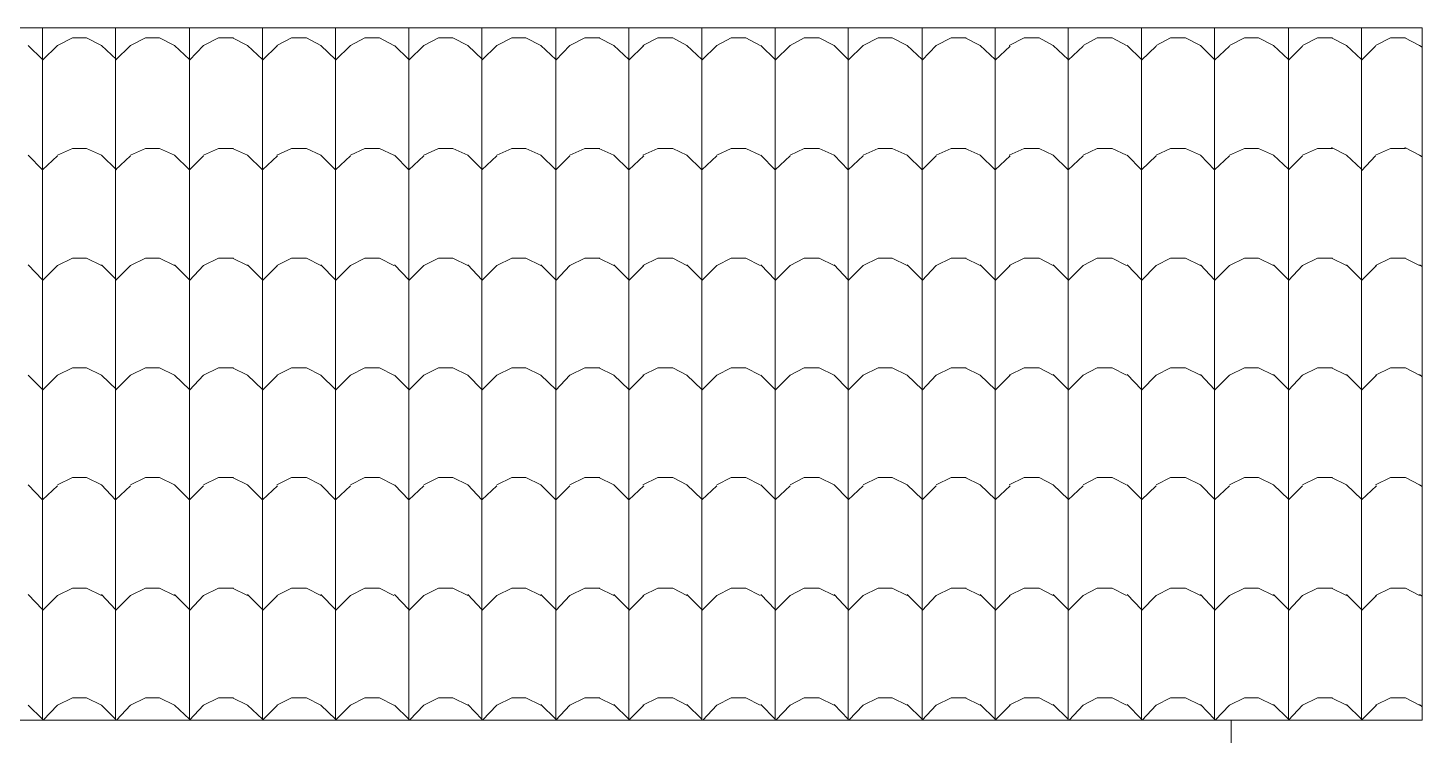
# Model space of a CAD drawing. Header units: millimetres. Extents: x 592100 to 606911, y -820208 to -812839.
# Drawn here: x 601577 to 606911, y -815543 to -812839 of the extents above; entities that cross this region are included whole.
import ezdxf

# ---------------------------------------------------------------- set-up
doc = ezdxf.new("R2010")
doc.units = ezdxf.units.MM
doc.layers.add('A-COB-___-___-EXI', color=250, linetype='Continuous', lineweight=25)

msp = doc.modelspace()

# ---------------------------------------------------------------- linework, layer by layer
at = {"layer": 'A-COB-___-___-EXI', "lineweight": 9}
for p, q in [((601632.8, -815485.7), (601632.8, -812838.6)), ((601912.4, -815485.7), (601912.4, -812838.6)), ((603034.1, -815485.7), (603034.1, -812838.6)), ((603313.8, -815485.7), (603313.8, -812838.6)), ((604155.8, -815485.7), (604155.8, -812838.6)), ((604435.5, -815485.7), (604435.5, -812838.6)), ((604715.1, -815485.7), (604715.1, -812838.6)), ((605557.2, -815485.7), (605557.2, -812838.6)), ((605836.8, -815485.7), (605836.8, -812838.6)), ((606116.5, -815485.7), (606116.5, -812838.6)), ((601632.8, -812959.4), (601578.7, -812905.4)), ((602474.9, -812962.6), (602532, -812905.4)), ((603034.1, -812959.4), (602980.1, -812905.4)), ((603876.2, -812962.6), (603933.4, -812905.4)), ((604435.5, -812959.4), (604381.5, -812905.4)), ((605277.6, -812962.6), (605334.8, -812908.5)), ((605557.2, -812962.6), (605614.4, -812908.5)), ((605836.8, -812959.4), (605782.8, -812905.4)), ((605836.8, -812962.6), (605894, -812908.5)), ((606116.5, -812962.6), (606173.7, -812908.5)), ((606399.3, -812962.6), (606453.3, -812908.5)), ((606678.9, -812962.6), (606733, -812908.5)), ((601912.4, -813382), (601969.6, -813328)), ((603313.8, -813382), (603371, -813328)), ((606399.3, -813382), (606453.3, -813328)), ((606678.9, -813385.2), (606733, -813328)), ((601632.8, -813801.5), (601578.7, -813744.3)), ((601915.6, -813801.5), (601858.4, -813744.3)), ((602195.2, -813801.5), (602138, -813744.3)), ((602360.5, -813718.9), (602417.7, -813747.5)), ((602474.9, -813801.5), (602417.7, -813744.3)), ((602474.9, -813804.7), (602532, -813747.5)), ((602754.5, -813801.5), (602697.3, -813744.3)), ((603034.1, -813801.5), (602980.1, -813744.3)), ((603313.8, -813801.5), (603259.7, -813744.3)), ((603596.6, -813801.5), (603539.4, -813744.3)), ((603761.8, -813718.9), (603819, -813747.5)), ((603876.2, -813801.5), (603819, -813744.3)), ((603876.2, -813804.7), (603933.4, -813747.5)), ((604155.8, -813801.5), (604098.6, -813744.3)), ((604435.5, -813801.5), (604381.5, -813744.3)), ((604715.1, -813801.5), (604661.1, -813744.3)), ((604997.9, -813801.5), (604940.7, -813744.3)), ((605163.2, -813718.9), (605220.4, -813747.5)), ((605277.6, -813801.5), (605220.4, -813744.3)), ((605277.6, -813804.7), (605334.8, -813747.5)), ((605557.2, -813801.5), (605500, -813744.3)), ((605836.8, -813801.5), (605782.8, -813744.3)), ((606116.5, -813801.5), (606062.5, -813744.3)), ((606399.3, -813801.5), (606342.1, -813744.3)), ((606564.5, -813718.9), (606621.7, -813747.5)), ((606678.9, -813801.5), (606621.7, -813744.3)), ((606678.9, -813804.7), (606736.1, -813747.5)), ((606844.2, -813718.9), (606901.4, -813747.5)), ((606910.9, -813750.6), (606901.4, -813744.3)), ((606564.5, -814138.3), (606621.7, -814166.9)), ((601632.8, -814220.9), (601578.7, -814166.9)), ((602474.9, -814224.1), (602532, -814166.9)), ((603034.1, -814220.9), (602980.1, -814166.9)), ((603876.2, -814224.1), (603933.4, -814166.9)), ((604435.5, -814220.9), (604381.5, -814166.9)), ((605277.6, -814224.1), (605334.8, -814166.9)), ((605557.2, -814220.9), (605500, -814163.7)), ((605836.8, -814220.9), (605782.8, -814163.7)), ((606116.5, -814220.9), (606062.5, -814163.7)), ((606399.3, -814220.9), (606342.1, -814163.7)), ((606678.9, -814220.9), (606621.7, -814163.7)), ((606678.9, -814224.1), (606736.1, -814166.9)), ((606910.9, -814173.3), (606901.4, -814163.7)), ((604155.8, -814643.6), (604213, -814589.5)), ((604435.5, -814640.4), (604381.5, -814586.4)), ((604435.5, -814643.6), (604492.7, -814589.5)), ((604715.1, -814643.6), (604772.3, -814589.5)), ((604997.9, -814643.6), (605052, -814589.5)), ((605277.6, -814643.6), (605334.8, -814589.5)), ((605557.2, -814643.6), (605614.4, -814589.5)), ((605836.8, -814640.4), (605782.8, -814586.4)), ((605836.8, -814643.6), (605894, -814589.5)), ((606116.5, -814643.6), (606173.7, -814589.5)), ((606399.3, -814643.6), (606453.3, -814589.5)), ((606678.9, -814643.6), (606736.1, -814589.5)), ((602360.5, -814980.4), (602417.7, -815009)), ((603761.8, -814980.4), (603819, -815009)), ((605163.2, -814980.4), (605220.4, -815009)), ((606564.5, -814980.4), (606621.7, -815009)), ((601632.8, -815063), (601578.7, -815005.8)), ((601912.4, -815063), (601858.4, -815005.8)), ((602195.2, -815063), (602138, -815005.8)), ((602474.9, -815063), (602417.7, -815005.8)), ((602474.9, -815066.2), (602532, -815009)), ((602754.5, -815063), (602697.3, -815005.8)), ((603034.1, -815063), (602980.1, -815005.8)), ((603313.8, -815063), (603259.7, -815005.8)), ((603596.6, -815063), (603539.4, -815005.8)), ((603876.2, -815063), (603819, -815005.8)), ((603876.2, -815066.2), (603933.4, -815009)), ((604155.8, -815063), (604098.6, -815005.8)), ((604435.5, -815063), (604381.5, -815005.8)), ((604715.1, -815063), (604661.1, -815005.8)), ((604997.9, -815063), (604940.7, -815005.8)), ((605277.6, -815063), (605220.4, -815005.8)), ((605277.6, -815066.2), (605334.8, -815009)), ((605557.2, -815063), (605500, -815005.8)), ((605836.8, -815063), (605782.8, -815005.8)), ((606116.5, -815063), (606062.5, -815005.8)), ((606399.3, -815063), (606342.1, -815005.8)), ((606678.9, -815063), (606621.7, -815005.8)), ((606678.9, -815066.2), (606736.1, -815009)), ((606910.9, -815012.2), (606901.4, -815005.8)), ((603761.8, -815399.9), (603819, -815428.5)), ((605163.2, -815399.9), (605220.4, -815428.5)), ((606564.5, -815399.9), (606621.7, -815428.5)), ((601632.8, -815482.5), (601578.7, -815428.5)), ((603034.1, -815482.5), (602980.1, -815428.5)), ((603313.8, -815482.5), (603259.7, -815425.3)), ((603596.6, -815482.5), (603539.4, -815425.3)), ((603876.2, -815482.5), (603819, -815425.3)), ((604155.8, -815482.5), (604098.6, -815425.3)), ((604435.5, -815482.5), (604381.5, -815425.3)), ((604715.1, -815482.5), (604661.1, -815425.3)), ((604997.9, -815482.5), (604940.7, -815425.3)), ((605277.6, -815482.5), (605220.4, -815425.3)), ((605557.2, -815482.5), (605500, -815425.3)), ((605836.8, -815482.5), (605782.8, -815425.3)), ((606116.5, -815482.5), (606062.5, -815425.3)), ((606399.3, -815482.5), (606342.1, -815425.3)), ((606678.9, -815482.5), (606621.7, -815425.3)), ((606910.9, -815434.8), (606901.4, -815425.3))]:
    msp.add_line(p, q, dxfattribs=at)
at = {"layer": 'A-COB-___-___-EXI', "color": 18, "lineweight": 9}
msp.add_line((606180, -815600), (606180, -815485.7), dxfattribs=at)
at = {"layer": 'A-COB-___-___-EXI', "lineweight": 9, "flags": 128}
msp.add_lwpolyline([(592106, -812838.6), (606910.9, -812838.6), (606910.9, -815485.7), (592106, -815485.7)], close=True, dxfattribs=at)
for points in [[(602195.2, -812838.6), (602195.2, -815485.7), (602249.2, -815428.5), (602306.4, -815399.9), (602363.6, -815399.9)], [(602474.9, -812838.6), (602474.9, -815485.7), (602532, -815428.5)], [(602754.5, -812838.6), (602754.5, -815485.7), (602811.7, -815428.5), (602865.7, -815399.9), (602922.9, -815399.9), (602976.9, -815428.5)], [(603596.6, -812838.6), (603596.6, -815485.7), (603650.6, -815428.5), (603707.8, -815399.9), (603765, -815399.9)], [(603876.2, -812838.6), (603876.2, -815485.7), (603933.4, -815428.5)], [(604997.9, -812838.6), (604997.9, -815485.7), (605052, -815428.5), (605109.2, -815399.9), (605166.4, -815399.9)], [(605277.6, -812838.6), (605277.6, -815485.7), (605334.8, -815428.5)], [(606399.3, -812838.6), (606399.3, -815485.7), (606453.3, -815428.5), (606510.5, -815399.9), (606567.7, -815399.9)], [(606678.9, -812838.6), (606678.9, -815485.7), (606736.1, -815428.5)], [(601632.8, -812962.6), (601690, -812905.4), (601747.2, -812876.8), (601801.2, -812876.8), (601858.4, -812905.4), (601915.6, -812959.4)], [(601912.4, -812962.6), (601969.6, -812905.4), (602026.8, -812876.8), (602080.8, -812876.8), (602138, -812905.4), (602195.2, -812959.4)], [(602195.2, -812962.6), (602249.2, -812905.4), (602306.4, -812876.8), (602363.6, -812876.8)], [(602474.9, -812959.4), (602417.7, -812905.4), (602360.5, -812876.8)], [(602754.5, -812959.4), (602697.3, -812905.4), (602643.3, -812876.8), (602586.1, -812876.8), (602528.9, -812905.4)], [(602754.5, -812962.6), (602811.7, -812905.4), (602865.7, -812876.8), (602922.9, -812876.8), (602976.9, -812905.4)], [(603034.1, -812962.6), (603091.3, -812905.4), (603148.5, -812876.8), (603202.5, -812876.8), (603259.7, -812905.4), (603316.9, -812959.4)], [(603313.8, -812962.6), (603371, -812905.4), (603428.2, -812876.8), (603482.2, -812876.8), (603539.4, -812905.4), (603596.6, -812959.4)], [(603596.6, -812962.6), (603650.6, -812905.4), (603707.8, -812876.8), (603765, -812876.8)], [(603876.2, -812959.4), (603819, -812905.4), (603761.8, -812876.8)], [(604155.8, -812959.4), (604098.6, -812905.4), (604044.6, -812876.8), (603987.4, -812876.8), (603930.2, -812905.4)], [(604155.8, -812962.6), (604213, -812905.4), (604267.1, -812876.8), (604324.3, -812876.8), (604378.3, -812905.4)], [(604435.5, -812962.6), (604492.7, -812905.4), (604546.7, -812876.8), (604603.9, -812876.8), (604661.1, -812905.4), (604715.1, -812959.4)], [(604715.1, -812962.6), (604772.3, -812905.4), (604829.5, -812876.8), (604883.5, -812876.8), (604940.7, -812905.4), (604997.9, -812959.4)], [(604997.9, -812962.6), (605052, -812905.4), (605109.2, -812876.8), (605166.4, -812876.8)], [(605277.6, -812959.4), (605220.4, -812905.4), (605163.2, -812876.8)], [(605557.2, -812959.4), (605500, -812905.4), (605446, -812876.8), (605388.8, -812876.8), (605331.6, -812905.4)], [(605614.4, -812905.4), (605668.4, -812876.8), (605725.6, -812876.8), (605779.6, -812905.4)], [(606116.5, -812959.4), (606062.5, -812905.4), (606005.3, -812876.8), (605948.1, -812876.8), (605894, -812905.4)], [(606399.3, -812959.4), (606342.1, -812905.4), (606284.9, -812876.8), (606230.9, -812876.8), (606173.7, -812905.4)], [(606453.3, -812905.4), (606510.5, -812876.8), (606567.7, -812876.8)], [(606678.9, -812959.4), (606621.7, -812905.4), (606564.5, -812876.8)], [(606733, -812905.4), (606790.2, -812876.8), (606847.4, -812876.8)], [(606910.9, -812911.7), (606901.4, -812905.4), (606844.2, -812876.8)], [(601578.7, -813324.8), (601632.8, -813382), (601690, -813328)], [(601915.6, -813382), (601858.4, -813324.8), (601801.2, -813299.4), (601747.2, -813299.4), (601690, -813324.8)], [(601969.6, -813324.8), (602026.8, -813299.4), (602080.8, -813299.4), (602138, -813324.8), (602195.2, -813382), (602249.2, -813328)], [(602249.2, -813324.8), (602306.4, -813299.4), (602363.6, -813299.4)], [(602360.5, -813299.4), (602417.7, -813324.8), (602474.9, -813382), (602532, -813328)], [(602528.9, -813324.8), (602586.1, -813299.4), (602643.3, -813299.4), (602697.3, -813324.8), (602754.5, -813382), (602811.7, -813328)], [(602811.7, -813324.8), (602865.7, -813299.4), (602922.9, -813299.4), (602976.9, -813324.8)], [(602980.1, -813324.8), (603034.1, -813382), (603091.3, -813328)], [(603316.9, -813382), (603259.7, -813324.8), (603202.5, -813299.4), (603148.5, -813299.4), (603091.3, -813324.8)], [(603371, -813324.8), (603428.2, -813299.4), (603482.2, -813299.4), (603539.4, -813324.8), (603596.6, -813382), (603650.6, -813328)], [(603650.6, -813324.8), (603707.8, -813299.4), (603765, -813299.4)], [(603761.8, -813299.4), (603819, -813324.8), (603876.2, -813382), (603933.4, -813328)], [(603930.2, -813324.8), (603987.4, -813299.4), (604044.6, -813299.4), (604098.6, -813324.8), (604155.8, -813382), (604213, -813328)], [(604213, -813324.8), (604267.1, -813299.4), (604324.3, -813299.4), (604378.3, -813324.8)], [(604381.5, -813324.8), (604435.5, -813382), (604492.7, -813328)], [(604492.7, -813324.8), (604546.7, -813299.4), (604603.9, -813299.4), (604661.1, -813324.8), (604715.1, -813382), (604772.3, -813328)], [(604772.3, -813324.8), (604829.5, -813299.4), (604883.5, -813299.4), (604940.7, -813324.8), (604997.9, -813382), (605052, -813328)], [(605052, -813324.8), (605109.2, -813299.4), (605166.4, -813299.4)], [(605163.2, -813299.4), (605220.4, -813324.8), (605277.6, -813382), (605334.8, -813328)], [(605331.6, -813324.8), (605388.8, -813299.4), (605446, -813299.4), (605500, -813324.8), (605557.2, -813382), (605614.4, -813328)], [(605614.4, -813324.8), (605668.4, -813299.4), (605725.6, -813299.4), (605779.6, -813324.8)], [(605782.8, -813324.8), (605836.8, -813382), (605894, -813328)], [(605894, -813324.8), (605948.1, -813299.4), (606005.3, -813299.4), (606062.5, -813324.8), (606116.5, -813382), (606173.7, -813328)], [(606399.3, -813378.8), (606342.1, -813324.8), (606284.9, -813299.4), (606230.9, -813299.4), (606173.7, -813324.8)], [(606453.3, -813324.8), (606510.5, -813299.4), (606567.7, -813299.4)], [(606678.9, -813378.8), (606621.7, -813324.8), (606564.5, -813296.2)], [(606733, -813324.8), (606790.2, -813299.4), (606847.4, -813299.4)], [(606910.9, -813331.2), (606901.4, -813324.8), (606844.2, -813296.2)], [(601632.8, -813804.7), (601690, -813747.5), (601747.2, -813718.9), (601801.2, -813718.9), (601858.4, -813747.5)], [(601912.4, -813804.7), (601969.6, -813747.5), (602026.8, -813718.9), (602080.8, -813718.9), (602138, -813747.5)], [(602195.2, -813804.7), (602249.2, -813747.5), (602306.4, -813718.9), (602363.6, -813718.9)], [(602528.9, -813747.5), (602586.1, -813718.9), (602643.3, -813718.9), (602697.3, -813747.5)], [(602754.5, -813804.7), (602811.7, -813747.5), (602865.7, -813718.9), (602922.9, -813718.9), (602976.9, -813747.5)], [(603034.1, -813804.7), (603091.3, -813747.5), (603148.5, -813718.9), (603202.5, -813718.9), (603259.7, -813747.5)], [(603313.8, -813804.7), (603371, -813747.5), (603428.2, -813718.9), (603482.2, -813718.9), (603539.4, -813747.5)], [(603596.6, -813804.7), (603650.6, -813747.5), (603707.8, -813718.9), (603765, -813718.9)], [(603930.2, -813747.5), (603987.4, -813718.9), (604044.6, -813718.9), (604098.6, -813747.5)], [(604155.8, -813804.7), (604213, -813747.5), (604267.1, -813718.9), (604324.3, -813718.9), (604378.3, -813747.5)], [(604435.5, -813804.7), (604492.7, -813747.5), (604546.7, -813718.9), (604603.9, -813718.9), (604661.1, -813747.5)], [(604715.1, -813804.7), (604772.3, -813747.5), (604829.5, -813718.9), (604883.5, -813718.9), (604940.7, -813747.5)], [(604997.9, -813804.7), (605052, -813747.5), (605109.2, -813718.9), (605166.4, -813718.9)], [(605331.6, -813747.5), (605388.8, -813718.9), (605446, -813718.9), (605500, -813747.5)], [(605557.2, -813804.7), (605614.4, -813747.5), (605668.4, -813718.9), (605725.6, -813718.9), (605779.6, -813747.5)], [(605836.8, -813804.7), (605894, -813747.5), (605948.1, -813718.9), (606005.3, -813718.9), (606062.5, -813747.5)], [(606116.5, -813804.7), (606173.7, -813747.5), (606230.9, -813718.9), (606284.9, -813718.9), (606342.1, -813747.5)], [(606399.3, -813804.7), (606453.3, -813747.5), (606510.5, -813718.9), (606567.7, -813718.9)], [(606733, -813747.5), (606790.2, -813718.9), (606847.4, -813718.9)], [(601632.8, -814224.1), (601690, -814166.9), (601747.2, -814138.3), (601801.2, -814138.3), (601858.4, -814166.9), (601915.6, -814220.9)], [(602195.2, -814220.9), (602138, -814166.9), (602080.8, -814138.3), (602026.8, -814138.3), (601969.6, -814166.9), (601912.4, -814224.1)], [(602195.2, -814224.1), (602249.2, -814166.9), (602306.4, -814138.3), (602363.6, -814138.3)], [(602474.9, -814220.9), (602417.7, -814166.9), (602360.5, -814138.3)], [(602754.5, -814220.9), (602697.3, -814166.9), (602643.3, -814138.3), (602586.1, -814138.3), (602528.9, -814166.9)], [(602754.5, -814224.1), (602811.7, -814166.9), (602865.7, -814138.3), (602922.9, -814138.3), (602976.9, -814166.9)], [(603034.1, -814224.1), (603091.3, -814166.9), (603148.5, -814138.3), (603202.5, -814138.3), (603259.7, -814166.9), (603313.8, -814220.9)], [(603313.8, -814224.1), (603371, -814166.9), (603428.2, -814138.3), (603482.2, -814138.3), (603539.4, -814166.9), (603596.6, -814220.9)], [(603596.6, -814224.1), (603650.6, -814166.9), (603707.8, -814138.3), (603765, -814138.3)], [(603876.2, -814220.9), (603819, -814166.9), (603761.8, -814138.3)], [(604155.8, -814220.9), (604098.6, -814166.9), (604044.6, -814138.3), (603987.4, -814138.3), (603930.2, -814166.9)], [(604155.8, -814224.1), (604213, -814166.9), (604267.1, -814138.3), (604324.3, -814138.3), (604378.3, -814166.9)], [(604435.5, -814224.1), (604492.7, -814166.9), (604546.7, -814138.3), (604603.9, -814138.3), (604661.1, -814166.9), (604715.1, -814220.9)], [(604715.1, -814224.1), (604772.3, -814166.9), (604829.5, -814138.3), (604883.5, -814138.3), (604940.7, -814166.9), (604997.9, -814220.9)], [(604997.9, -814224.1), (605052, -814166.9), (605109.2, -814138.3), (605166.4, -814138.3)], [(605277.6, -814220.9), (605220.4, -814166.9), (605163.2, -814138.3)], [(605331.6, -814166.9), (605388.8, -814138.3), (605446, -814138.3), (605500, -814166.9)], [(605557.2, -814224.1), (605614.4, -814166.9), (605668.4, -814138.3), (605725.6, -814138.3), (605779.6, -814166.9)], [(605836.8, -814224.1), (605894, -814166.9), (605948.1, -814138.3), (606005.3, -814138.3), (606062.5, -814166.9)], [(606116.5, -814224.1), (606173.7, -814166.9), (606230.9, -814138.3), (606284.9, -814138.3), (606342.1, -814166.9)], [(606399.3, -814224.1), (606453.3, -814166.9), (606510.5, -814138.3), (606567.7, -814138.3)], [(606733, -814166.9), (606790.2, -814138.3), (606847.4, -814138.3), (606901.4, -814166.9)], [(601690, -814586.4), (601747.2, -814557.8), (601801.2, -814557.8), (601858.4, -814586.4), (601912.4, -814643.6), (601969.6, -814589.5)], [(601969.6, -814586.4), (602026.8, -814557.8), (602080.8, -814557.8), (602138, -814586.4), (602195.2, -814643.6), (602249.2, -814589.5)], [(602249.2, -814586.4), (602306.4, -814557.8), (602363.6, -814557.8)], [(602360.5, -814557.8), (602417.7, -814586.4), (602474.9, -814643.6), (602532, -814589.5)], [(602528.9, -814586.4), (602586.1, -814557.8), (602643.3, -814557.8), (602697.3, -814586.4), (602754.5, -814643.6), (602811.7, -814589.5)], [(602811.7, -814586.4), (602865.7, -814557.8), (602922.9, -814557.8), (602976.9, -814586.4)], [(603091.3, -814586.4), (603148.5, -814557.8), (603202.5, -814557.8), (603259.7, -814586.4), (603313.8, -814643.6), (603371, -814589.5)], [(603371, -814586.4), (603428.2, -814557.8), (603482.2, -814557.8), (603539.4, -814586.4), (603596.6, -814643.6), (603650.6, -814589.5)], [(603650.6, -814586.4), (603707.8, -814557.8), (603765, -814557.8)], [(603761.8, -814557.8), (603819, -814586.4), (603876.2, -814643.6), (603933.4, -814589.5)], [(604155.8, -814640.4), (604098.6, -814586.4), (604044.6, -814557.8), (603987.4, -814557.8), (603930.2, -814586.4)], [(604213, -814586.4), (604267.1, -814557.8), (604324.3, -814557.8), (604378.3, -814586.4)], [(604715.1, -814640.4), (604661.1, -814586.4), (604603.9, -814557.8), (604546.7, -814557.8), (604492.7, -814586.4)], [(604997.9, -814640.4), (604940.7, -814586.4), (604883.5, -814557.8), (604829.5, -814557.8), (604772.3, -814586.4)], [(605052, -814586.4), (605109.2, -814557.8), (605166.4, -814557.8)], [(605277.6, -814640.4), (605220.4, -814586.4), (605163.2, -814557.8)], [(605557.2, -814640.4), (605500, -814586.4), (605446, -814557.8), (605388.8, -814557.8), (605331.6, -814586.4)], [(605614.4, -814586.4), (605668.4, -814557.8), (605725.6, -814557.8), (605779.6, -814586.4)], [(606116.5, -814640.4), (606062.5, -814586.4), (606005.3, -814557.8), (605948.1, -814557.8), (605894, -814586.4)], [(606399.3, -814640.4), (606342.1, -814586.4), (606284.9, -814557.8), (606230.9, -814557.8), (606173.7, -814586.4)], [(606453.3, -814586.4), (606510.5, -814557.8), (606567.7, -814557.8)], [(606678.9, -814640.4), (606621.7, -814586.4), (606564.5, -814557.8)], [(606910.9, -814592.7), (606901.4, -814586.4), (606847.4, -814557.8), (606790.2, -814557.8), (606733, -814586.4)], [(601578.7, -814586.4), (601632.8, -814643.6), (601690, -814589.5)], [(602980.1, -814586.4), (603034.1, -814643.6), (603091.3, -814589.5)], [(601632.8, -815066.2), (601690, -815009), (601747.2, -814980.4), (601801.2, -814980.4), (601858.4, -815009)], [(601912.4, -815066.2), (601969.6, -815009), (602026.8, -814980.4), (602080.8, -814980.4), (602138, -815009)], [(602195.2, -815066.2), (602249.2, -815009), (602306.4, -814980.4), (602363.6, -814980.4)], [(602528.9, -815009), (602586.1, -814980.4), (602643.3, -814980.4), (602697.3, -815009)], [(602754.5, -815066.2), (602811.7, -815009), (602865.7, -814980.4), (602922.9, -814980.4), (602976.9, -815009)], [(603034.1, -815066.2), (603091.3, -815009), (603148.5, -814980.4), (603202.5, -814980.4), (603259.7, -815009)], [(603313.8, -815066.2), (603371, -815009), (603428.2, -814980.4), (603482.2, -814980.4), (603539.4, -815009)], [(603596.6, -815066.2), (603650.6, -815009), (603707.8, -814980.4), (603765, -814980.4)], [(603930.2, -815009), (603987.4, -814980.4), (604044.6, -814980.4), (604098.6, -815009)], [(604155.8, -815066.2), (604213, -815009), (604267.1, -814980.4), (604324.3, -814980.4), (604378.3, -815009)], [(604435.5, -815066.2), (604492.7, -815009), (604546.7, -814980.4), (604603.9, -814980.4), (604661.1, -815009)], [(604715.1, -815066.2), (604772.3, -815009), (604829.5, -814980.4), (604883.5, -814980.4), (604940.7, -815009)], [(604997.9, -815066.2), (605052, -815009), (605109.2, -814980.4), (605166.4, -814980.4)], [(605331.6, -815009), (605388.8, -814980.4), (605446, -814980.4), (605500, -815009)], [(605557.2, -815066.2), (605614.4, -815009), (605668.4, -814980.4), (605725.6, -814980.4), (605779.6, -815009)], [(605836.8, -815066.2), (605894, -815009), (605948.1, -814980.4), (606005.3, -814980.4), (606062.5, -815009)], [(606116.5, -815066.2), (606173.7, -815009), (606230.9, -814980.4), (606284.9, -814980.4), (606342.1, -815009)], [(606399.3, -815066.2), (606453.3, -815009), (606510.5, -814980.4), (606567.7, -814980.4)], [(606733, -815009), (606790.2, -814980.4), (606847.4, -814980.4), (606901.4, -815009)], [(601635.9, -815485.7), (601690, -815428.5), (601747.2, -815399.9), (601801.2, -815399.9), (601858.4, -815428.5), (601912.4, -815482.5)], [(601915.6, -815485.7), (601969.6, -815428.5), (602026.8, -815399.9), (602080.8, -815399.9), (602138, -815428.5), (602195.2, -815482.5)], [(602474.9, -815482.5), (602417.7, -815428.5), (602360.5, -815399.9)], [(602754.5, -815482.5), (602697.3, -815428.5), (602643.3, -815399.9), (602586.1, -815399.9), (602528.9, -815428.5)], [(603037.3, -815485.7), (603091.3, -815428.5), (603148.5, -815399.9), (603202.5, -815399.9), (603259.7, -815428.5)], [(603316.9, -815485.7), (603371, -815428.5), (603428.2, -815399.9), (603482.2, -815399.9), (603539.4, -815428.5)], [(603930.2, -815428.5), (603987.4, -815399.9), (604044.6, -815399.9), (604098.6, -815428.5)], [(604159, -815485.7), (604213, -815428.5), (604267.1, -815399.9), (604324.3, -815399.9), (604378.3, -815428.5)], [(604438.7, -815485.7), (604492.7, -815428.5), (604546.7, -815399.9), (604603.9, -815399.9), (604661.1, -815428.5)], [(604718.3, -815485.7), (604772.3, -815428.5), (604829.5, -815399.9), (604883.5, -815399.9), (604940.7, -815428.5)], [(605331.6, -815428.5), (605388.8, -815399.9), (605446, -815399.9), (605500, -815428.5)], [(605560.4, -815485.7), (605614.4, -815428.5), (605668.4, -815399.9), (605725.6, -815399.9), (605779.6, -815428.5)], [(605840, -815485.7), (605894, -815428.5), (605948.1, -815399.9), (606005.3, -815399.9), (606062.5, -815428.5)], [(606119.7, -815485.7), (606173.7, -815428.5), (606230.9, -815399.9), (606284.9, -815399.9), (606342.1, -815428.5)], [(606733, -815428.5), (606790.2, -815399.9), (606847.4, -815399.9), (606901.4, -815428.5)]]:
    msp.add_lwpolyline(points, dxfattribs=at)
at = {"layer": 'A-COB-___-___-EXI', "color": 18, "lineweight": 9, "flags": 128}
msp.add_lwpolyline([(592779.7, -815600), (592779.7, -815485.7), (606180, -815485.7), (606180, -815600), (592779.7, -815600), (592779.7, -815485.7)], dxfattribs=at)

doc.saveas('drawing.dxf')
